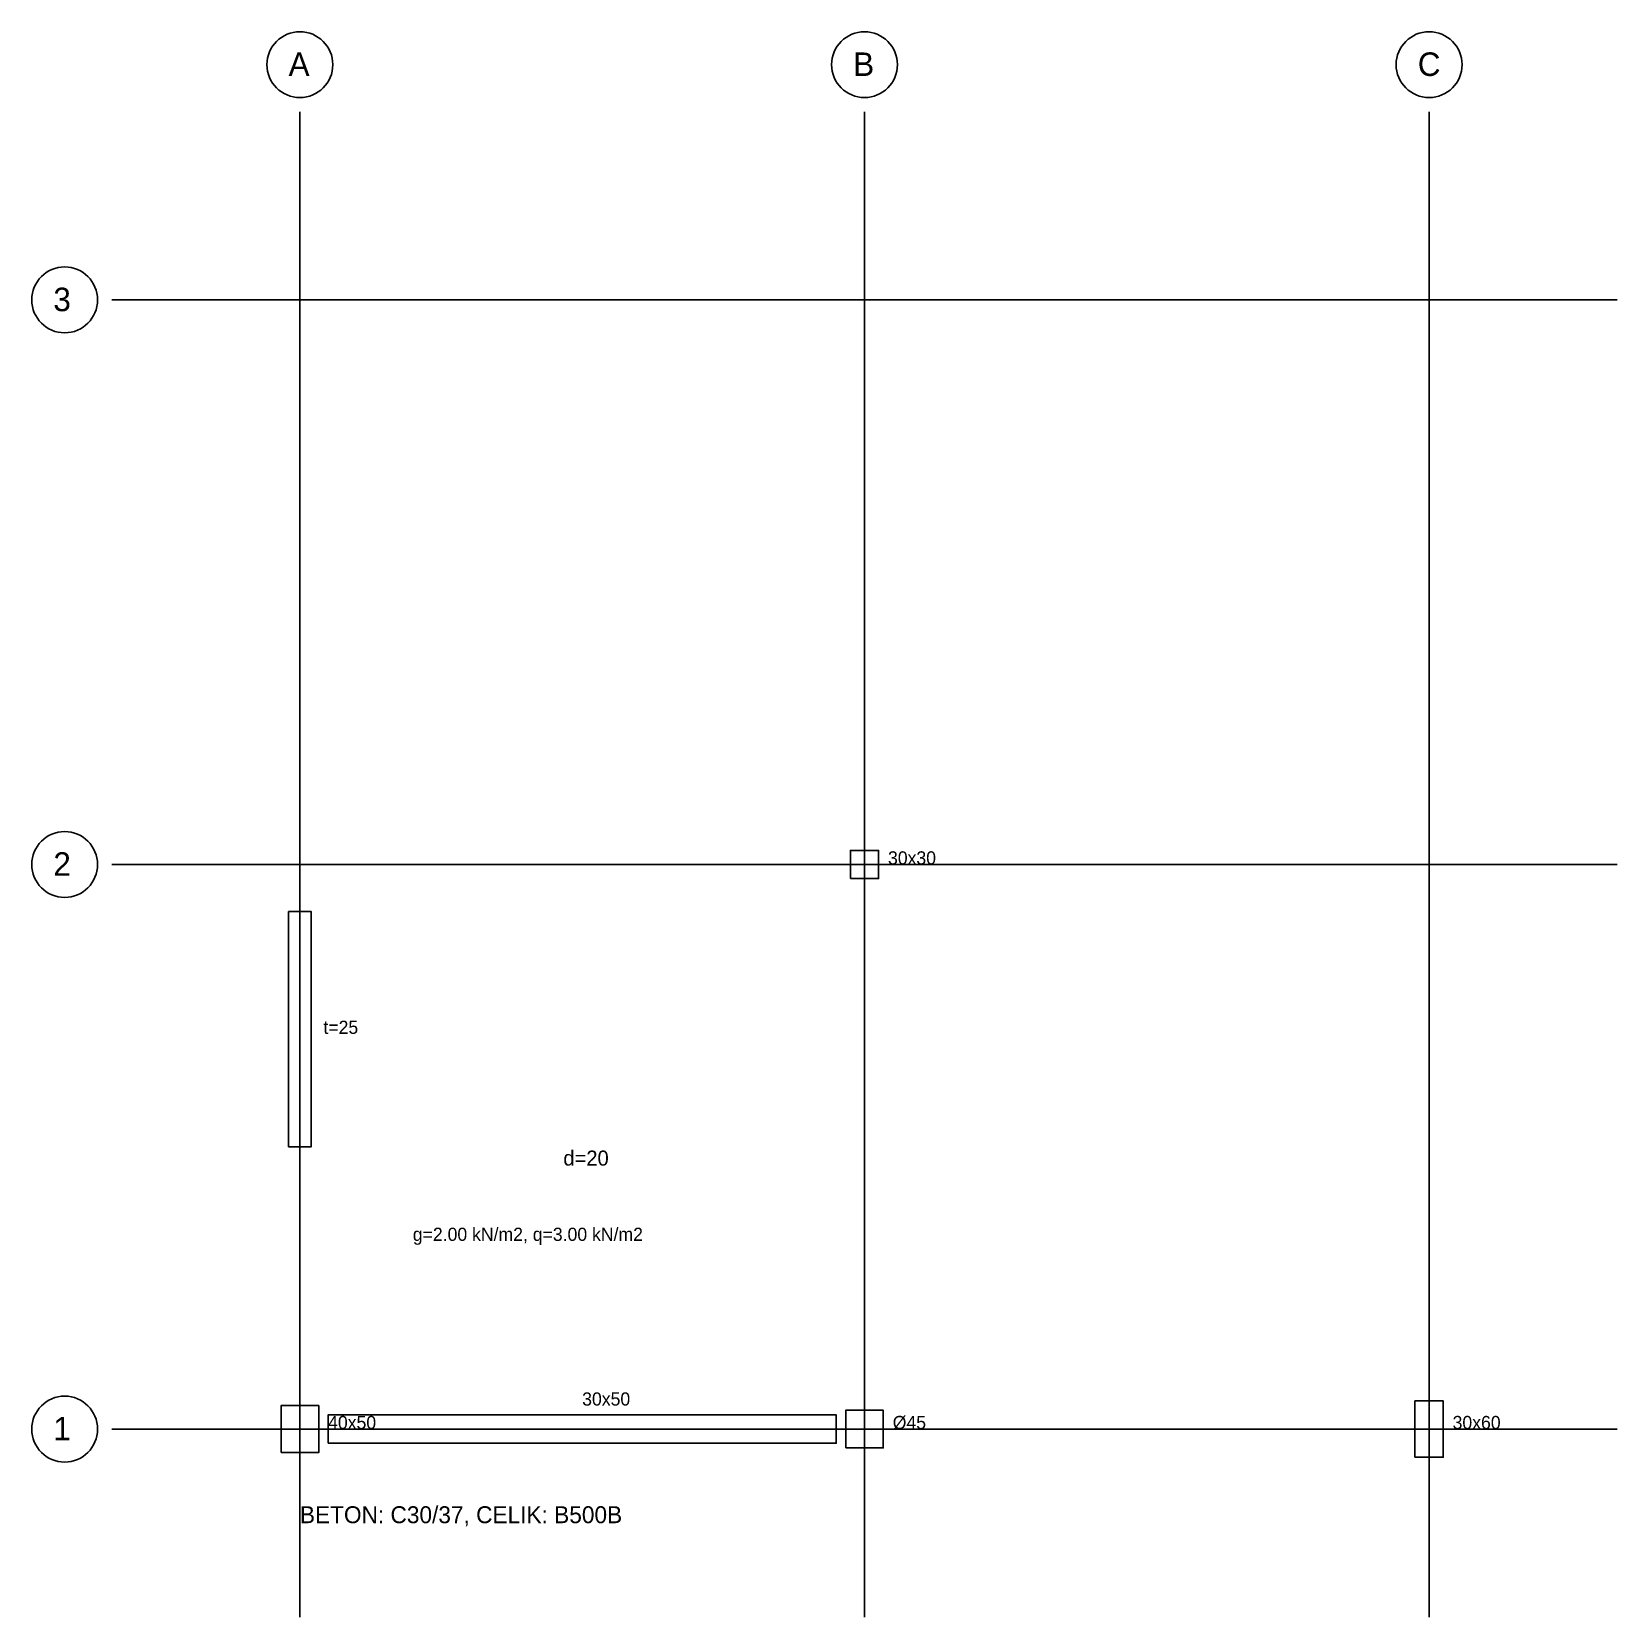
# Model space of a CAD drawing. Header units: metres. Extents: x -285 to 1400, y -200 to 1485.
import ezdxf

# ---------------------------------------------------------------- set-up
doc = ezdxf.new("R2010")
doc.units = ezdxf.units.M
doc.layers.add('FLOOR_1', color=7, linetype='Continuous')
doc.layers.add('GRID', color=7, linetype='Continuous')

msp = doc.modelspace()

# ---------------------------------------------------------------- linework, layer by layer
at = {"layer": 'FLOOR_1'}
for points in [[(585, 585), (615, 585), (615, 615), (585, 615)], [(0, 0), (600, 0), (600, 600), (0, 600)], [(-12, 300), (12, 300), (12, 550), (-12, 550)], [(-20, -25), (20, -25), (20, 25), (-20, 25)], [(580, -20), (620, -20), (620, 20), (580, 20)], [(1185, -30), (1215, -30), (1215, 30), (1185, 30)], [(30, -15), (570, -15), (570, 15), (30, 15)]]:
    msp.add_lwpolyline(points, close=True, dxfattribs=at)
at = {"layer": 'GRID'}
for p, q in [((0, -200), (0, 1400)), ((600, -200), (600, 1400)), ((1200, -200), (1200, 1400)), ((-200, 1200), (1400, 1200)), ((-200, 600), (1400, 600)), ((-200, 0), (1400, 0))]:
    msp.add_line(p, q, dxfattribs=at)
for centre in [(0, 1450), (600, 1450), (1200, 1450), (-250, 1200), (-250, 600), (-250, 0)]:
    msp.add_circle(centre, 35, dxfattribs=at)

# ---------------------------------------------------------------- texts
at = {"layer": 'FLOOR_1'}
for s, height, p in [('30x30', 14, (625, 600)), ('t=25', 14, (25, 420)), ('d=20', 16, (280, 280)), ('g=2.00 kN/m2, q=3.00 kN/m2', 14, (120, 200)), ('30x50', 14, (300, 25)), ('40x50', 14, (30, 0)), ('Ø45', 14, (630, 0)), ('30x60', 14, (1225, 0)), ('BETON: C30/37, CELIK: B500B', 18, (0, -100))]:
    msp.add_text(s, height=height, dxfattribs=at).set_placement(p)
at = {"layer": 'GRID'}
for s, p in [('A', (-12, 1438)), ('B', (588, 1438)), ('C', (1188, 1438)), ('3', (-262, 1188)), ('2', (-262, 588)), ('1', (-262, -12))]:
    msp.add_text(s, height=25, dxfattribs=at).set_placement(p)

doc.saveas('drawing.dxf')
